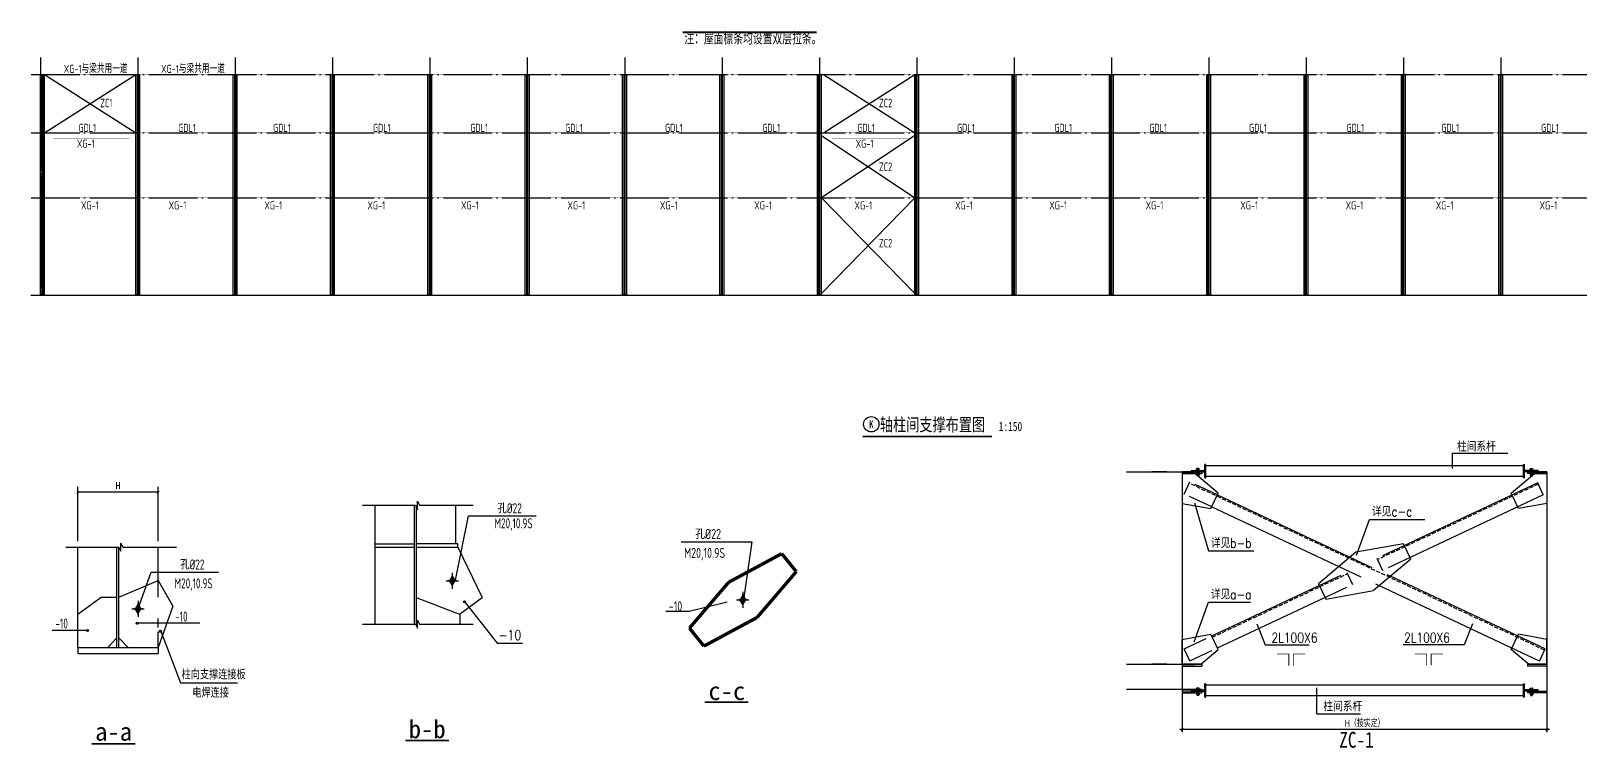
# Model space of a CAD drawing. Extents: x 2303022 to 2899168, y 17226141 to 18257813.
# Drawn here: x 2382530 to 2478061, y 17491305 to 17535481 of the extents above; entities that cross this region are included whole.
import ezdxf
from ezdxf.enums import TextEntityAlignment as Align

# ---------------------------------------------------------------- set-up
doc = ezdxf.new("R2010")
doc.units = 0
doc.header["$LTSCALE"] = 1000
doc.header["$MEASUREMENT"] = 0
for name, pattern in [('DASH', [0.35, 0.25, -0.1]), ('DOTE', [2.42, 2, -0.2, 0.02, -0.2]), ('x1', [2.5, 1.5, -1]), ('X2', [1.25, 0.75, -0.5])]:
    doc.linetypes.add(name, pattern=pattern)
doc.layers.add('1000', color=2, linetype='Continuous', lineweight=35)
doc.layers.add('钢板标注', color=9, linetype='Continuous', lineweight=18)
for name, color, linetype in [('2D_GROUND', 151, 'Continuous'), ('3', 3, 'Continuous'), ('AXIS', 171, 'Continuous'), ('dim', 7, 'Continuous'), ('DIM_SYMB', 165, 'Continuous'), ('DOTE', 1, 'DOTE'), ('LS', 2, 'Continuous'), ('LSX', 2, 'X2'), ('LVTRY', 6, 'Continuous'), ('PUB_TEXT', 7, 'Continuous'), ('RED', 1, 'Continuous'), ('S', 2, 'Continuous'), ('SURFACE', 6, 'Continuous'), ('X1', 2, 'x1'), ('图名', 7, 'Continuous'), ('线条', 44, 'Continuous'), ('钢梁', 4, 'Continuous')]:
    doc.layers.add(name, color=color, linetype=linetype)
doc.styles.add('-宋体', font='', dxfattribs={"width": 0.8})
doc.styles.add('_HZHT', font='txt.shx', dxfattribs={"bigfont": 'HZHT.shx'})
doc.styles.add('_HZTXT', font='txt.shx', dxfattribs={"width": 0.8, "bigfont": 'hztxt.shx'})
doc.styles.add('DIM_FONT', font='SIMPLEX', dxfattribs={"width": 0.7, "bigfont": 'GBCBIG'})
doc.styles.add('TK-LG-B', font='', dxfattribs={"width": 0.75})
doc.styles.add('TSSD_Dimension', font='Tssdeng.shx', dxfattribs={"width": 0.7, "bigfont": 'hztxt.shx'})
doc.styles.add('TSSD_Label', font='tssdeng.shx', dxfattribs={"width": 0.7, "bigfont": 'hztxt.shx'})
doc.styles.add('TSSD_REIN', font='tssdeng.shx', dxfattribs={"width": 0.7, "bigfont": 'tssdchn.shx'})
doc.styles.add('黑体', font='simhei.ttf', dxfattribs={"width": 0.8})
doc.styles.get('-宋体').set_extended_font_data('SimSun')
doc.styles.get('TK-LG-B').set_extended_font_data('SimSun')

# ---------------------------------------------------------------- blocks, each defined once
blk = doc.blocks.new('A$C69047470')
for points in [[(147, 356), (277, 356), (277, 566)], [(277, 146), (147, 356), (277, 356)], [(277, 566), (407, 356), (277, 356)], [(277, 146), (407, 356), (277, 356)]]:
    blk.add_hatch(color=256).paths.add_polyline_path(points)
for p, q in [((277, 713), (277, 0)), ((0, 356), (522, 356)), ((31, 356), (553, 356)), ((36, 356), (517, 356)), ((277, 566), (147, 356)), ((277, 146), (147, 356)), ((277, 678), (277, 83)), ((277, 678), (277, 83)), ((277, 566), (407, 356)), ((277, 146), (407, 356))]:
    blk.add_line(p, q)
blk = doc.blocks.new('_ArchTick')
at = {"color": 0, "linetype": 'ByBlock', "const_width": 0.4}
blk.add_lwpolyline([(-0.5, -0.5), (0.5, 0.5)], dxfattribs=at)
blk = doc.blocks.new('A$C0D9A0BB2')
at = {"layer": '线条'}
blk.add_blockref('A$C69047470', (0, 0), dxfattribs=at)
blk = doc.blocks.new('A$C197D790D')
at = {"layer": 'LS'}
for p, q in [((6, 63), (0, 57)), ((0, 57), (0, 15)), ((6, 9), (0, 15)), ((30, 63), (6, 63)), ((6, 63), (6, 9)), ((30, 49), (6, 49)), ((30, 22), (6, 22)), ((30, 9), (6, 9)), ((30, 72), (30, 0)), ((39, 72), (30, 72)), ((39, 72), (39, 0)), ((99, 72), (99, 0)), ((99, 72), (108, 72)), ((108, 72), (108, 0)), ((108, 63), (108, 9)), ((108, 63), (132, 63)), ((108, 49), (132, 49)), ((108, 22), (132, 22)), ((108, 9), (132, 9)), ((132, 63), (132, 9)), ((132, 63), (139, 57)), ((132, 9), (139, 15)), ((139, 57), (139, 15)), ((139, 51), (157, 51)), ((139, 21), (157, 21)), ((157, 51), (157, 21)), ((39, 0), (30, 0)), ((99, 0), (108, 0))]:
    blk.add_line(p, q, dxfattribs=at)
at = {"layer": 'LSX'}
for p, q in [((30, 51), (139, 51)), ((30, 21), (139, 21))]:
    blk.add_line(p, q, dxfattribs=at)
blk = doc.blocks.new('XG1')
for p, q in [((-909438, -80932), (-909438, -81042)), ((-909438, -80932), (-909438, -81042)), ((-902344, -82333), (-902344, -80736)), ((-902344, -82333), (-899664, -82333))]:
    blk.add_line(p, q)
at = {"layer": 'RED', "color": 4}
for p, q in [((-910104, -80865), (-909253, -80865)), ((-910104, -80932), (-909253, -80932)), ((-909186, -80486), (-909253, -80486)), ((-909253, -81311), (-909253, -80486)), ((-909186, -81311), (-909186, -80486)), ((-889619, -80574), (-909186, -80574)), ((-889619, -80486), (-889552, -80486)), ((-889619, -81311), (-889619, -80486)), ((-889552, -81311), (-889552, -80486)), ((-888701, -80865), (-889552, -80865)), ((-888701, -80932), (-889552, -80932)), ((-888701, -80932), (-888701, -80865)), ((-909253, -81311), (-909186, -81311)), ((-889619, -81223), (-909186, -81223)), ((-889552, -81311), (-889619, -81311))]:
    blk.add_line(p, q, dxfattribs=at)
at = {"layer": '线条', "color": 4}
blk.add_line((-910104, -80865), (-910104, -80932), dxfattribs=at)
at = {"yscale": 3, "zscale": 3}
for p, xscale, rotation in [((-909794, -80746), 3, 270), ((-889011, -80746), -3, 90)]:
    blk.add_blockref('A$C197D790D', p, dxfattribs=dict(at, xscale=xscale, rotation=rotation))
at = {"layer": 'PUB_TEXT', "style": '_HZHT', "width": 0.8}
blk.add_text('柱间系杆', height=600, dxfattribs=at).set_placement((-901950, -82183))

msp = doc.modelspace()

# ---------------------------------------------------------------- hatches: boundary and pattern name
for points in [[(2409314.2, 17500314.9, 1), (2409191.2, 17500314.9, 1)], [(2386071.3, 17498542.2, 1), (2385948.3, 17498542.2, 1)], [(2389139, 17498987.4, 1), (2389016, 17498987.4, 1)], [(2390563.3, 17498493.2, 1), (2390440.3, 17498493.2, 1)]]:
    msp.add_hatch(color=256).paths.add_polyline_path(points)

# ---------------------------------------------------------------- linework, layer by layer
for p, q in [((2470111.3, 17509462.1), (2470111.3, 17508525.6)), ((2470111.3, 17509462.1), (2473546.1, 17509462.1)), ((2450049.7, 17508329.4), (2454691.4, 17508329.4)), ((2453488.3, 17508329.4), (2453488.3, 17493486.2)), ((2453488.3, 17508220.2), (2454691.4, 17508220.2)), ((2454691.4, 17508329.4), (2454691.4, 17508220.2)), ((2454691.4, 17508329.4), (2454691.4, 17508220.2)), ((2474762.1, 17508329.4), (2474762.1, 17508220.2)), ((2474762.1, 17508329.4), (2474762.1, 17508220.2)), ((2474762.1, 17508329.4), (2475965.2, 17508329.4)), ((2475965.2, 17508220.2), (2474762.1, 17508220.2)), ((2475965.2, 17508329.4), (2475965.2, 17493486.2)), ((2403730.2, 17506257.1), (2403730.2, 17498941.3)), ((2406146.2, 17506257.1), (2406146.2, 17498941.3)), ((2406270.1, 17506166.5), (2406270.1, 17498850.7)), ((2408686.1, 17506257.1), (2408686.1, 17503878.1)), ((2454236.2, 17506401.2), (2455097.1, 17503453.9)), ((2408686.1, 17501639.7), (2409487.6, 17505599.1)), ((2409487.6, 17505599.1), (2413670.1, 17505599.1)), ((2464217.1, 17503181.9), (2465026.9, 17505390.5)), ((2465026.9, 17505390.5), (2468433.3, 17505390.5)), ((2385410.7, 17497492.3), (2385410.7, 17503670.2)), ((2387826.8, 17497492.3), (2387826.8, 17503670.2)), ((2387950.7, 17497492.3), (2387950.7, 17503664.1)), ((2390366.7, 17500602.8), (2390366.7, 17503670.2)), ((2403730.2, 17503878.1), (2406146.2, 17503878.1)), ((2403730.2, 17503671.6), (2406146.2, 17503671.6)), ((2408830.1, 17503878.1), (2406270.1, 17503878.1)), ((2406270.1, 17503671.6), (2408830.1, 17503671.6)), ((2408830.1, 17503671.6), (2408830.1, 17503878.1)), ((2408830.1, 17503671.6), (2410338.1, 17500574.1)), ((2422599.2, 17504014.3), (2426961.9, 17504014.3)), ((2455097.1, 17503453.9), (2457905.8, 17503453.9)), ((2387950.7, 17500589.8), (2390366.7, 17501622.3)), ((2389127.7, 17499905.7), (2389929.1, 17502136.4)), ((2390366.7, 17501622.3), (2391264, 17500052.5)), ((2385410.7, 17499557.3), (2386856.2, 17500589.8)), ((2386856.2, 17500589.8), (2387826.8, 17500589.8)), ((2406270.1, 17500574.1), (2408942.8, 17499541.6)), ((2408942.8, 17499541.6), (2410338.1, 17500574.1)), ((2391264, 17500052.5), (2390366.7, 17497492.3)), ((2408954.6, 17499550.4), (2408954.6, 17498941.3)), ((2454223.8, 17497855.6), (2455097.1, 17500286.1)), ((2455097.1, 17500286.1), (2457688.3, 17500286.1)), ((2390366.7, 17498725.2), (2390366.7, 17499276.5)), ((2458087.8, 17498951.7), (2458600.1, 17497653.7)), ((2471365.7, 17498951.7), (2470853.4, 17497653.7)), ((2387826.8, 17498082.5), (2387260.3, 17497492.3)), ((2387950.7, 17498082.5), (2388517.1, 17497492.3)), ((2390366.7, 17497492.3), (2390366.7, 17498465.2)), ((2458600.1, 17497653.7), (2461303.7, 17497653.7)), ((2470853.4, 17497653.7), (2467104.1, 17497653.7)), ((2385410.7, 17497492.3), (2385410.7, 17497120.6)), ((2385410.7, 17497492.3), (2390375.3, 17497492.3)), ((2385410.7, 17497120.6), (2390375.3, 17497120.6)), ((2390375.3, 17497492.3), (2390375.3, 17497120.6)), ((2450049.7, 17496464.3), (2454691.4, 17496464.3)), ((2453488.3, 17496355.1), (2454691.4, 17496355.1)), ((2454691.4, 17496464.3), (2454691.4, 17496355.1)), ((2474762.1, 17496464.3), (2474762.1, 17496355.1)), ((2474762.1, 17496464.3), (2475965.2, 17496464.3)), ((2475965.2, 17496355.1), (2474762.1, 17496355.1)), ((2450049.7, 17494923.2), (2454691.4, 17494923.2)), ((2453488.3, 17494704.9), (2454691.4, 17494704.9)), ((2454691.4, 17494814.1), (2454691.4, 17494704.9)), ((2474762.1, 17494814.1), (2474762.1, 17494704.9)), ((2474762.1, 17494814.1), (2475965.2, 17494814.1)), ((2475965.2, 17494704.9), (2474762.1, 17494704.9))]:
    msp.add_line(p, q)
msp.add_lwpolyline([(2421662.6, 17499730.4), (2423088.3, 17499730.4), (2425427.4, 17500314.6)])
for points, const_width in [([(2459327, 17497091), (2460055, 17497091), (2460055, 17496379)], 50), ([(2461061.2, 17497091), (2460333.2, 17497091), (2460333.2, 17496379)], 50), ([(2467818.1, 17497100.4), (2468546.1, 17497100.4), (2468546.1, 17496388.4)], 50), ([(2469552.3, 17497100.4), (2468824.3, 17497100.4), (2468824.3, 17496388.4)], 50), ([(2424058.9, 17494120.5), (2426751.1, 17494120.5)], 103.2), ([(2405593.6, 17491768.8), (2408285.8, 17491768.8)], 103.2), ([(2386264.9, 17491568.5), (2388957, 17491568.5)], 103.2)]:
    msp.add_lwpolyline(points, dxfattribs=dict(const_width=const_width))
for centre in [(2409252.7, 17500314.9), (2386009.8, 17498542.2), (2389077.5, 17498987.4), (2390501.8, 17498493.2)]:
    msp.add_circle(centre, 61.5)
at = {"layer": '1000', "const_width": 206.5}
for points in [[(2425528.5, 17501516.2), (2428802, 17503279.3)], [(2428802, 17503279.3), (2429696.1, 17502169.9)], [(2423110.4, 17498692), (2425528.5, 17501516.2)], [(2429696.1, 17502169.9), (2427277.9, 17499345.7)], [(2427277.9, 17499345.7), (2424004.5, 17497582.7)], [(2424004.5, 17497582.7), (2423110.4, 17498692)]]:
    msp.add_lwpolyline(points, dxfattribs=at)
at = {"layer": '3'}
for p, q in [((2402959, 17506257.1), (2406228.8, 17506257.1)), ((2406224.8, 17506257.1), (2406348.7, 17506009.3)), ((2406348.7, 17506009.3), (2406348.7, 17506504.9)), ((2406352.7, 17506504.9), (2406476.6, 17506257.1)), ((2406476.6, 17506257.1), (2409779.8, 17506257.1)), ((2384677.9, 17503670.2), (2387947.6, 17503670.2)), ((2387947.6, 17503670.2), (2388071.5, 17503422.4)), ((2388071.5, 17503918), (2388195.4, 17503670.2)), ((2388071.5, 17503422.4), (2388071.5, 17503918)), ((2388195.4, 17503670.2), (2391498.7, 17503670.2)), ((2409294.6, 17500274.1), (2411253.2, 17497773)), ((2385978.8, 17498541.9), (2383838.2, 17498541.9)), ((2392930, 17498989.4), (2389090.4, 17498989.4)), ((2390528.7, 17498501.7), (2391753.7, 17495310.1)), ((2402955.1, 17498941.3), (2406224.8, 17498941.3)), ((2406224.8, 17498941.3), (2406348.7, 17498693.5)), ((2406348.7, 17498693.5), (2406348.7, 17499189.1)), ((2406348.7, 17499189.1), (2406472.6, 17498941.3)), ((2406472.6, 17498941.3), (2409775.9, 17498941.3)), ((2411253.2, 17497773), (2412830.1, 17497773)), ((2391753.7, 17495310.1), (2395255.3, 17495310.1))]:
    msp.add_line(p, q, dxfattribs=at)
at = {"layer": 'AXIS'}
for p, q in [((2385410.7, 17504057.8), (2385410.7, 17507405.7)), ((2390366.7, 17504057.8), (2390366.7, 17507405.7)), ((2390366.7, 17507061.5), (2385410.7, 17507061.5))]:
    msp.add_line(p, q, dxfattribs=at)
at = {"layer": 'dim'}
for p, q in [((2452526.2, 17508329.4), (2451613.8, 17508329.4)), ((2452526.2, 17496464.3), (2451613.8, 17496464.3)), ((2453488.3, 17493486.2), (2453488.3, 17492287.2)), ((2475965.2, 17493486.2), (2475965.2, 17492287.2)), ((2476115.2, 17492437.2), (2453338.3, 17492437.2))]:
    msp.add_line(p, q, dxfattribs=at)
at = {"layer": 'DIM_SYMB', "const_width": 105}
for points in [[(2422697.3, 17535399.6), (2430956.4, 17535399.6)], [(2433796.2, 17510500.9), (2441754.9, 17510500.9)]]:
    msp.add_lwpolyline(points, dxfattribs=at)
at = {"layer": 'DOTE', "ltscale": 1.5}
for p, q in [((2383119.4, 17533839), (2383119.4, 17519209.7)), ((2389119.4, 17533839), (2389119.4, 17519209.7)), ((2395119.4, 17533839), (2395119.4, 17519209.7)), ((2401119.4, 17533839), (2401119.4, 17519209.7)), ((2407119.4, 17533839), (2407119.4, 17519209.7)), ((2413119.4, 17533839), (2413119.4, 17519209.7)), ((2419119.4, 17533839), (2419119.4, 17519209.7)), ((2425119.4, 17533839), (2425119.4, 17519209.7)), ((2431119.4, 17533839), (2431119.4, 17519209.7)), ((2437119.4, 17533839), (2437119.4, 17519209.7)), ((2443119.4, 17533839), (2443119.4, 17519209.7)), ((2449119.4, 17533839), (2449119.4, 17519209.7)), ((2455119.4, 17533839), (2455119.4, 17519209.7)), ((2461119.4, 17533839), (2461119.4, 17519209.7)), ((2467119.4, 17533839), (2467119.4, 17519209.7)), ((2473119.4, 17533839), (2473119.4, 17519209.7)), ((2382534.9, 17532809.7), (2491244.4, 17532809.7)), ((2382534.9, 17529209.7), (2491244.4, 17529209.7)), ((2382534.9, 17525209.7), (2491244.4, 17525209.7))]:
    msp.add_line(p, q, dxfattribs=at)
at = {"layer": 'DOTE'}
for p, q in [((2383119.4, 17533742.3), (2383119.4, 17519209.7)), ((2389119.4, 17533742.3), (2389119.4, 17519209.7)), ((2395119.4, 17533742.3), (2395119.4, 17519209.7)), ((2401119.4, 17533742.3), (2401119.4, 17519209.7)), ((2407119.4, 17533742.3), (2407119.4, 17519209.7)), ((2413119.4, 17533742.3), (2413119.4, 17519209.7)), ((2419119.4, 17533742.3), (2419119.4, 17519209.7)), ((2425119.4, 17533742.3), (2425119.4, 17519209.7)), ((2431119.4, 17533742.3), (2431119.4, 17519209.7)), ((2437119.4, 17533742.3), (2437119.4, 17519209.7)), ((2443119.4, 17533742.3), (2443119.4, 17519209.7)), ((2449119.4, 17533742.3), (2449119.4, 17519209.7)), ((2455119.4, 17533742.3), (2455119.4, 17519209.7)), ((2461119.4, 17533742.3), (2461119.4, 17519209.7)), ((2467119.4, 17533742.3), (2467119.4, 17519209.7)), ((2473119.4, 17533742.3), (2473119.4, 17519209.7))]:
    msp.add_line(p, q, dxfattribs=at)
at = {"layer": 'LVTRY'}
for points in [[(2383369.4, 17532809.7), (2388994.4, 17529209.7)], [(2383369.4, 17529209.7), (2388994.4, 17532809.7)], [(2431369.4, 17532809.7), (2436994.4, 17529209.7)], [(2431369.4, 17529209.7), (2436994.4, 17532809.7)], [(2431244.4, 17529038), (2436994.4, 17525209.7), (2431244.4, 17519305.3)], [(2436994.4, 17529038), (2431244.4, 17525209.7), (2436994.4, 17519305.3)]]:
    msp.add_lwpolyline(points, dxfattribs=at)
at = {"layer": 'PUB_TEXT'}
for p, q in [((2426961.9, 17504014.3), (2426445.2, 17500431)), ((2389929.1, 17502136.4), (2394089.6, 17502136.4))]:
    msp.add_line(p, q, dxfattribs=at)
msp.add_circle((2434321.2, 17511250.5), 472.5, dxfattribs=at)
at = {"layer": 'RED', "color": 4}
for p, q in [((2454025.3, 17508396.9), (2454876.3, 17508396.9)), ((2454025.3, 17508329.4), (2454876.3, 17508329.4)), ((2454943.8, 17508775.6), (2454876.3, 17508775.6)), ((2454876.3, 17507950.6), (2454876.3, 17508775.6)), ((2454943.8, 17507950.6), (2454943.8, 17508775.6)), ((2474509.6, 17508687.9), (2454943.8, 17508687.9)), ((2474509.6, 17508038.4), (2454943.8, 17508038.4)), ((2474509.6, 17508775.6), (2474577.1, 17508775.6)), ((2474509.6, 17507950.6), (2474509.6, 17508775.6)), ((2474577.1, 17507950.6), (2474577.1, 17508775.6)), ((2475428.2, 17508396.9), (2474577.1, 17508396.9)), ((2475428.2, 17508329.4), (2474577.1, 17508329.4)), ((2475428.2, 17508329.4), (2475428.2, 17508396.9)), ((2454876.3, 17507950.6), (2454943.8, 17507950.6)), ((2474577.1, 17507950.6), (2474509.6, 17507950.6))]:
    msp.add_line(p, q, dxfattribs=at)
at = {"layer": 'S'}
for p, q in [((2454630.3, 17508329.4), (2453488.3, 17508329.4)), ((2453488.3, 17508220.2), (2453488.3, 17506371)), ((2454257.1, 17508220.2), (2453488.3, 17508220.2)), ((2455696.4, 17507005.8), (2454257.1, 17508220.2)), ((2473757.1, 17507005.8), (2475196.4, 17508220.2)), ((2475965.2, 17508329.4), (2474823.2, 17508329.4)), ((2475196.4, 17508220.2), (2475965.2, 17508220.2)), ((2475965.2, 17508220.2), (2475965.2, 17506371)), ((2475393, 17507649.8), (2467175.8, 17503790.7)), ((2453488.3, 17506371), (2455250.1, 17506055.4)), ((2455250.1, 17506055.4), (2455696.4, 17507005.8)), ((2455297.9, 17506157.2), (2463127, 17502480.4)), ((2455648.6, 17506904), (2463821, 17503065.9)), ((2475734.9, 17506899), (2467526.5, 17503044)), ((2474203.4, 17506055.4), (2473757.1, 17507005.8)), ((2475965.2, 17506371), (2474203.4, 17506055.4)), ((2464173.3, 17503363.2), (2461879.1, 17501427.5)), ((2467128, 17503892.5), (2464173.3, 17503363.2)), ((2467574.4, 17502942.2), (2467128, 17503892.5)), ((2467574.4, 17502942.2), (2465280.2, 17501006.4)), ((2461879.1, 17501427.5), (2462325.5, 17500477.1)), ((2475853.9, 17497414.8), (2466326.5, 17501889.2)), ((2455297.9, 17498212.4), (2461927, 17501325.6)), ((2455648.6, 17497465.7), (2462277.6, 17500578.9)), ((2462325.5, 17500477.1), (2465280.2, 17501006.4)), ((2475511.9, 17496664), (2465632.5, 17501303.7)), ((2453488.3, 17497998.6), (2455250.1, 17498314.2)), ((2453488.3, 17496464.3), (2453488.3, 17497998.6)), ((2455696.4, 17497363.8), (2455250.1, 17498314.2)), ((2473757.1, 17497363.8), (2474203.4, 17498314.2)), ((2475965.2, 17497998.6), (2474203.4, 17498314.2)), ((2475965.2, 17496464.3), (2475965.2, 17497998.6)), ((2454630.3, 17496464.3), (2455696.4, 17497363.8)), ((2474823.2, 17496464.3), (2473757.1, 17497363.8)), ((2454630.3, 17496464.3), (2453488.3, 17496464.3)), ((2454257.4, 17496355.1), (2453488.3, 17496355.1)), ((2475965.2, 17496464.3), (2474823.2, 17496464.3)), ((2475965.2, 17496355.1), (2475196.1, 17496355.1)), ((2454630.3, 17494814.1), (2453488.3, 17494814.1)), ((2454257.4, 17494704.9), (2453488.3, 17494704.9))]:
    msp.add_line(p, q, dxfattribs=at)
at = {"layer": 'S', "linetype": 'DASH'}
for p, q in [((2475431.2, 17507568.3), (2467214.1, 17503709.3)), ((2455336.1, 17498130.9), (2461965.2, 17501244.2))]:
    msp.add_line(p, q, dxfattribs=at)
at = {"layer": 'SURFACE'}
msp.add_line((2382529.6, 17519209.7), (2491244.4, 17519209.7), dxfattribs=at)
at = {"layer": 'SURFACE', "color": 3, "const_width": 25}
for points in [[(2383119.4, 17532809.7), (2491244.4, 17532809.7)], [(2383119.4, 17529209.7), (2491244.4, 17529209.7)], [(2383892.5, 17528850.8), (2388567.9, 17528850.8)], [(2431892.5, 17528850.8), (2436567.9, 17528850.8)], [(2383119.4, 17525209.7), (2491244.4, 17525209.7)]]:
    msp.add_lwpolyline(points, dxfattribs=at)
at = {"layer": 'X1'}
for p, q in [((2453600.8, 17506954.3), (2453951.5, 17507701)), ((2455648.6, 17506904), (2453951.5, 17507701)), ((2475734.9, 17506899), (2475393, 17507649.8)), ((2455297.9, 17506157.2), (2453600.8, 17506954.3)), ((2467175.8, 17503790.7), (2465478.7, 17502993.7)), ((2463127, 17502480.4), (2465632.5, 17501303.7)), ((2463821, 17503065.9), (2466326.5, 17501889.2)), ((2465478.7, 17502993.7), (2465829.4, 17502247)), ((2467526.5, 17503044), (2465829.4, 17502247)), ((2461927, 17501325.6), (2463624.1, 17502122.7)), ((2462277.6, 17500578.9), (2463974.8, 17501375.9)), ((2463624.1, 17502122.7), (2463974.8, 17501375.9)), ((2453600.8, 17497415.4), (2455297.9, 17498212.4)), ((2453951.5, 17496668.6), (2453600.8, 17497415.4)), ((2453951.5, 17496668.6), (2455648.6, 17497465.7)), ((2475511.9, 17496664), (2475853.9, 17497414.8))]:
    msp.add_line(p, q, dxfattribs=at)
at = {"layer": 'X1', "linetype": 'DASH'}
for p, q in [((2475815.6, 17497333.3), (2453913.2, 17507619.5)), ((2467214.1, 17503709.3), (2465517, 17502912.2)), ((2461965.2, 17501244.2), (2463662.3, 17502041.2))]:
    msp.add_line(p, q, dxfattribs=at)
at = {"layer": '线条'}
for p, q in [((2454025.3, 17508396.9), (2454025.3, 17508329.4)), ((2408765.2, 17501606.6), (2408223.7, 17501606.6)), ((2408307.6, 17501606.6), (2408765.2, 17501606.6)), ((2408489.3, 17501788.3), (2408489.3, 17501334.8)), ((2426674, 17500431), (2426132.5, 17500431)), ((2426216.3, 17500431), (2426674, 17500431)), ((2426398.1, 17500159.2), (2426398.1, 17500768.9)), ((2426398.1, 17500612.7), (2426398.1, 17500159.2)), ((2389403.6, 17499872.7), (2388862.1, 17499872.7)), ((2388946, 17499872.7), (2389403.6, 17499872.7)), ((2389127.7, 17499494.6), (2389127.7, 17500231.9)), ((2389127.7, 17500054.4), (2389127.7, 17499494.6))]:
    msp.add_line(p, q, dxfattribs=at)
at = {"layer": '钢梁'}
for p, q in [((2383119.4, 17519209.7), (2383119.4, 17532809.7)), ((2383119.4, 17532809.7), (2383369.4, 17532809.7)), ((2383214.4, 17519209.7), (2383214.4, 17532809.7)), ((2383274.4, 17519209.7), (2383274.4, 17532809.7)), ((2383369.4, 17519209.7), (2383369.4, 17532809.7)), ((2388994.4, 17519209.7), (2388994.4, 17532809.7)), ((2388994.4, 17532809.7), (2389244.4, 17532809.7)), ((2389089.4, 17519209.7), (2389089.4, 17532809.7)), ((2389149.4, 17519209.7), (2389149.4, 17532809.7)), ((2389244.4, 17519209.7), (2389244.4, 17532809.7)), ((2394994.4, 17519209.7), (2394994.4, 17532809.7)), ((2394994.4, 17532809.7), (2395244.4, 17532809.7)), ((2395089.4, 17519209.7), (2395089.4, 17532809.7)), ((2395149.4, 17519209.7), (2395149.4, 17532809.7)), ((2395244.4, 17519209.7), (2395244.4, 17532809.7)), ((2400994.4, 17519209.7), (2400994.4, 17532809.7)), ((2400994.4, 17532809.7), (2401244.4, 17532809.7)), ((2401089.4, 17519209.7), (2401089.4, 17532809.7)), ((2401149.4, 17519209.7), (2401149.4, 17532809.7)), ((2401244.4, 17519209.7), (2401244.4, 17532809.7)), ((2406994.4, 17519209.7), (2406994.4, 17532809.7)), ((2406994.4, 17532809.7), (2407244.4, 17532809.7)), ((2407089.4, 17519209.7), (2407089.4, 17532809.7)), ((2407149.4, 17519209.7), (2407149.4, 17532809.7)), ((2407244.4, 17519209.7), (2407244.4, 17532809.7)), ((2412994.4, 17519209.7), (2412994.4, 17532809.7)), ((2412994.4, 17532809.7), (2413244.4, 17532809.7)), ((2413089.4, 17519209.7), (2413089.4, 17532809.7)), ((2413149.4, 17519209.7), (2413149.4, 17532809.7)), ((2413244.4, 17519209.7), (2413244.4, 17532809.7)), ((2418994.4, 17519209.7), (2418994.4, 17532809.7)), ((2418994.4, 17532809.7), (2419244.4, 17532809.7)), ((2419089.4, 17519209.7), (2419089.4, 17532809.7)), ((2419149.4, 17519209.7), (2419149.4, 17532809.7)), ((2419244.4, 17519209.7), (2419244.4, 17532809.7)), ((2424994.4, 17519209.7), (2424994.4, 17532809.7)), ((2424994.4, 17532809.7), (2425244.4, 17532809.7)), ((2425089.4, 17519209.7), (2425089.4, 17532809.7)), ((2425149.4, 17519209.7), (2425149.4, 17532809.7)), ((2425244.4, 17519209.7), (2425244.4, 17532809.7)), ((2430994.4, 17519209.7), (2430994.4, 17532809.7)), ((2430994.4, 17532809.7), (2431244.4, 17532809.7)), ((2431089.4, 17519209.7), (2431089.4, 17532809.7)), ((2431149.4, 17519209.7), (2431149.4, 17532809.7)), ((2431244.4, 17519209.7), (2431244.4, 17532809.7)), ((2436994.4, 17519209.7), (2436994.4, 17532809.7)), ((2436994.4, 17532809.7), (2437244.4, 17532809.7)), ((2437089.4, 17519209.7), (2437089.4, 17532809.7)), ((2437149.4, 17519209.7), (2437149.4, 17532809.7)), ((2437244.4, 17519209.7), (2437244.4, 17532809.7)), ((2442994.4, 17519209.7), (2442994.4, 17532809.7)), ((2442994.4, 17532809.7), (2443244.4, 17532809.7)), ((2443089.4, 17519209.7), (2443089.4, 17532809.7)), ((2443149.4, 17519209.7), (2443149.4, 17532809.7)), ((2443244.4, 17519209.7), (2443244.4, 17532809.7)), ((2448994.4, 17519209.7), (2448994.4, 17532809.7)), ((2448994.4, 17532809.7), (2449244.4, 17532809.7)), ((2449089.4, 17519209.7), (2449089.4, 17532809.7)), ((2449149.4, 17519209.7), (2449149.4, 17532809.7)), ((2449244.4, 17519209.7), (2449244.4, 17532809.7)), ((2454994.4, 17519209.7), (2454994.4, 17532809.7)), ((2454994.4, 17532809.7), (2455244.4, 17532809.7)), ((2455089.4, 17519209.7), (2455089.4, 17532809.7)), ((2455149.4, 17519209.7), (2455149.4, 17532809.7)), ((2455244.4, 17519209.7), (2455244.4, 17532809.7)), ((2460994.4, 17519209.7), (2460994.4, 17532809.7)), ((2460994.4, 17532809.7), (2461244.4, 17532809.7)), ((2461089.4, 17519209.7), (2461089.4, 17532809.7)), ((2461149.4, 17519209.7), (2461149.4, 17532809.7)), ((2461244.4, 17519209.7), (2461244.4, 17532809.7)), ((2466994.4, 17519209.7), (2466994.4, 17532809.7)), ((2466994.4, 17532809.7), (2467244.4, 17532809.7)), ((2467089.4, 17519209.7), (2467089.4, 17532809.7)), ((2467149.4, 17519209.7), (2467149.4, 17532809.7)), ((2467244.4, 17519209.7), (2467244.4, 17532809.7)), ((2472994.4, 17519209.7), (2472994.4, 17532809.7)), ((2472994.4, 17532809.7), (2473244.4, 17532809.7)), ((2473089.4, 17519209.7), (2473089.4, 17532809.7)), ((2473149.4, 17519209.7), (2473149.4, 17532809.7)), ((2473244.4, 17519209.7), (2473244.4, 17532809.7)), ((2389244.4, 17519209.7), (2388994.4, 17519209.7)), ((2389244.4, 17519209.7), (2388994.4, 17519209.7)), ((2395244.4, 17519209.7), (2394994.4, 17519209.7)), ((2395244.4, 17519209.7), (2394994.4, 17519209.7)), ((2401244.4, 17519209.7), (2400994.4, 17519209.7)), ((2401244.4, 17519209.7), (2400994.4, 17519209.7)), ((2407244.4, 17519209.7), (2406994.4, 17519209.7)), ((2407244.4, 17519209.7), (2406994.4, 17519209.7)), ((2413244.4, 17519209.7), (2412994.4, 17519209.7)), ((2413244.4, 17519209.7), (2412994.4, 17519209.7)), ((2419244.4, 17519209.7), (2418994.4, 17519209.7)), ((2419244.4, 17519209.7), (2418994.4, 17519209.7)), ((2425244.4, 17519209.7), (2424994.4, 17519209.7)), ((2425244.4, 17519209.7), (2424994.4, 17519209.7)), ((2431244.4, 17519209.7), (2430994.4, 17519209.7)), ((2431244.4, 17519209.7), (2430994.4, 17519209.7)), ((2437244.4, 17519209.7), (2436994.4, 17519209.7)), ((2437244.4, 17519209.7), (2436994.4, 17519209.7)), ((2443244.4, 17519209.7), (2442994.4, 17519209.7)), ((2443244.4, 17519209.7), (2442994.4, 17519209.7)), ((2449244.4, 17519209.7), (2448994.4, 17519209.7)), ((2449244.4, 17519209.7), (2448994.4, 17519209.7)), ((2455244.4, 17519209.7), (2454994.4, 17519209.7)), ((2455244.4, 17519209.7), (2454994.4, 17519209.7)), ((2461244.4, 17519209.7), (2460994.4, 17519209.7)), ((2461244.4, 17519209.7), (2460994.4, 17519209.7)), ((2467244.4, 17519209.7), (2466994.4, 17519209.7)), ((2467244.4, 17519209.7), (2466994.4, 17519209.7)), ((2473244.4, 17519209.7), (2472994.4, 17519209.7)), ((2473244.4, 17519209.7), (2472994.4, 17519209.7))]:
    msp.add_line(p, q, dxfattribs=at)

# ---------------------------------------------------------------- block references
at = {"yscale": 2.999924998730421, "zscale": 2.999925000061921}
for p, xscale, rotation in [((2454335.9, 17508516.3), 2.999924998730421, 270), ((2475117.6, 17508516.3), -2.999924998730421, 90)]:
    msp.add_blockref('A$C197D790D', p, dxfattribs=dict(at, xscale=xscale, rotation=rotation))
at = {"layer": '2D_GROUND', "color": 4, "xscale": 0.999974999576807, "yscale": 0.999974999576807, "zscale": 0.9999750000206404}
msp.add_blockref('XG1', (3364106.6, 17575744.5), dxfattribs=at)
at = {"layer": 'AXIS', "xscale": 137.6655750270002, "yscale": 137.6655750349164, "zscale": 137.665575, "rotation": 180}
msp.add_blockref('_ArchTick', (2385410.7, 17507061.5), dxfattribs=at)
at = {"layer": 'AXIS', "xscale": 137.6655750270002, "yscale": 137.6655750349164, "zscale": 137.665575}
msp.add_blockref('_ArchTick', (2390366.7, 17507061.5), dxfattribs=at)
at = {"layer": 'dim', "xscale": 149.9962500035763, "yscale": 149.9962500035763, "zscale": 149.9962500030961, "rotation": 180}
msp.add_blockref('_ArchTick', (2453488.3, 17492437.2), dxfattribs=at)
at = {"layer": 'dim', "xscale": 149.9962500035763, "yscale": 149.9962500035763, "zscale": 149.9962500030961}
msp.add_blockref('_ArchTick', (2475965.2, 17492437.2), dxfattribs=at)
at = {"layer": '线条', "xscale": 1.376655750442296, "yscale": 1.376655749976635, "zscale": 1.37665575}
for name, p in [('A$C69047470', (2408110.9, 17501116.6)), ('A$C0D9A0BB2', (2426019.6, 17499941)), ('A$C69047470', (2388746.7, 17499382.7))]:
    msp.add_blockref(name, p, dxfattribs=at)

# ---------------------------------------------------------------- texts
at = {"layer": 'AXIS', "color": 7, "insert": (2387888.7, 17507474.5), "char_height": 413, "attachment_point": 5, "style": 'DIM_FONT'}
msp.add_mtext('\\A1;H', dxfattribs=at)
at = {"layer": 'dim', "color": 7, "insert": (2464726.7, 17492812.2), "char_height": 449.99, "attachment_point": 5, "style": 'TSSD_Dimension'}
msp.add_mtext('\\A1;H（按实定）', dxfattribs=at)
at = {"layer": 'PUB_TEXT', "color": 7, "style": 'TSSD_REIN', "width": 0.7}
msp.add_text('注：屋面檩条均设置双层拉条。', height=750, dxfattribs=at).set_placement((2422796.1, 17534422.1), align=Align.BOTTOM_LEFT)
at = {"layer": 'PUB_TEXT'}
for s, height, style, width, p in [('XG-1与梁共用一道', 500, 'TSSD_Dimension', 0.7, (2384550.2, 17532896.4)), ('XG-1与梁共用一道', 500, 'TSSD_Dimension', 0.7, (2390550.2, 17532896.4)), ('ZC1', 525, 'TSSD_Dimension', 0.7, (2386792.1, 17530781.8)), ('ZC2', 525, 'TSSD_Dimension', 0.7, (2434792.1, 17530781.8)), ('GDL1', 500, 'TSSD_Dimension', 0.7, (2385453.9, 17529262.7)), ('GDL1', 500, 'TSSD_Dimension', 0.7, (2391604, 17529262.7)), ('GDL1', 500, 'TSSD_Dimension', 0.7, (2397453.9, 17529262.7)), ('GDL1', 500, 'TSSD_Dimension', 0.7, (2403604, 17529262.7)), ('GDL1', 500, 'TSSD_Dimension', 0.7, (2409604, 17529262.7)), ('GDL1', 500, 'TSSD_Dimension', 0.7, (2415453.9, 17529262.7)), ('GDL1', 500, 'TSSD_Dimension', 0.7, (2421604, 17529262.7)), ('GDL1', 500, 'TSSD_Dimension', 0.7, (2427604, 17529262.7)), ('GDL1', 500, 'TSSD_Dimension', 0.7, (2433453.9, 17529262.7)), ('GDL1', 500, 'TSSD_Dimension', 0.7, (2439604, 17529262.7)), ('GDL1', 500, 'TSSD_Dimension', 0.7, (2445604, 17529262.7)), ('GDL1', 500, 'TSSD_Dimension', 0.7, (2451453.9, 17529262.7)), ('GDL1', 500, 'TSSD_Dimension', 0.7, (2457604, 17529262.7)), ('GDL1', 500, 'TSSD_Dimension', 0.7, (2463604, 17529262.7)), ('GDL1', 500, 'TSSD_Dimension', 0.7, (2469453.9, 17529262.7)), ('GDL1', 500, 'TSSD_Dimension', 0.7, (2475604, 17529262.7)), ('XG-1', 500, 'TSSD_Dimension', 0.7, (2385356.7, 17528288.5)), ('XG-1', 500, 'TSSD_Dimension', 0.7, (2433356.7, 17528288.5)), ('ZC2', 525, 'TSSD_Dimension', 0.7, (2434792.1, 17526855.9)), ('XG-1', 500, 'TSSD_Dimension', 0.7, (2385611.9, 17524486.9)), ('XG-1', 500, 'TSSD_Dimension', 0.7, (2391011.5, 17524486.9)), ('XG-1', 500, 'TSSD_Dimension', 0.7, (2396914.7, 17524486.9)), ('XG-1', 500, 'TSSD_Dimension', 0.7, (2403264.8, 17524486.9)), ('XG-1', 500, 'TSSD_Dimension', 0.7, (2409032.3, 17524486.9)), ('XG-1', 500, 'TSSD_Dimension', 0.7, (2415592.5, 17524486.9)), ('XG-1', 500, 'TSSD_Dimension', 0.7, (2421292.1, 17524486.9)), ('XG-1', 500, 'TSSD_Dimension', 0.7, (2427103.3, 17524486.9)), ('XG-1', 500, 'TSSD_Dimension', 0.7, (2433283.5, 17524486.9)), ('XG-1', 500, 'TSSD_Dimension', 0.7, (2439484.1, 17524486.9)), ('XG-1', 500, 'TSSD_Dimension', 0.7, (2445288.6, 17524486.9)), ('XG-1', 500, 'TSSD_Dimension', 0.7, (2451226.7, 17524486.9)), ('XG-1', 500, 'TSSD_Dimension', 0.7, (2457061.8, 17524486.9)), ('XG-1', 500, 'TSSD_Dimension', 0.7, (2463550, 17524486.9)), ('XG-1', 500, 'TSSD_Dimension', 0.7, (2469110.1, 17524486.9)), ('XG-1', 500, 'TSSD_Dimension', 0.7, (2475506.6, 17524486.9)), ('ZC2', 525, 'TSSD_Dimension', 0.7, (2434792.1, 17522146.8)), ('轴柱间支撑布置图', 793.04, 'TK-LG-B', 0.75, (2434846.2, 17510830.5)), ('1:150', 566.46, 'TK-LG-B', 0.75, (2442174.9, 17510830.5)), ('柱间系杆', 599.99, '_HZHT', 0.8, (2470414.5, 17509571.7)), ('孔%%C22', 619.5, 'TSSD_REIN', 0.7, (2411290, 17505765.1)), ('详见c-c', 599.99, '_HZHT', 0.8, (2465173.7, 17505571.4)), ('M20,10.9S', 619.5, 'TSSD_REIN', 0.7, (2411093.5, 17504838.4)), ('详见b-b', 599.99, '_HZHT', 0.8, (2455243.8, 17503634.7)), ('孔%%c22', 619.5, 'TSSD_REIN', 0.7, (2391731.5, 17502302.4)), ('M20,10.9S', 619.5, 'TSSD_REIN', 0.7, (2391375.4, 17501136.9)), ('详见a-a', 599.99, '_HZHT', 0.8, (2455243.8, 17500466.9)), ('-10', 619.5, 'TSSD_REIN', 0.7, (2391410.2, 17499088.9)), ('-10', 619.5, 'TSSD_REIN', 0.7, (2384032.9, 17498663.3)), ('-10', 619.5, '_HZTXT', 0.8, (2411347.1, 17497954.9)), ('2L100X6', 599.99, '_HZHT', 0.8, (2458993.4, 17497804)), ('2L100X6', 599.99, '_HZHT', 0.8, (2467164.5, 17497804)), ('柱向支撑连接板', 619.5, 'TSSD_REIN', 0.7, (2391813.6, 17495530.9)), ('电焊连接', 619.5, 'TSSD_REIN', 0.7, (2392472.9, 17494406.5))]:
    msp.add_text(s, height=height, dxfattribs=dict(at, style=style, width=width)).set_placement(p)
at = {"layer": 'PUB_TEXT', "style": 'TK-LG-B', "width": 1.046784}
msp.add_text('K', height=494.4, dxfattribs=at).set_placement((2434182.4, 17511003.3), (2434460, 17511003.3), align=Align.FIT)
at = {"layer": 'PUB_TEXT', "style": '-宋体'}
for s, p in [('c-c', (2424278.1, 17494258.8)), ('b-b', (2405812.8, 17491907.2)), ('a-a', (2386484.1, 17491754.4))]:
    msp.add_text(s, height=1115.09, dxfattribs=at).set_placement(p)
at = {"layer": '图名', "style": '黑体', "width": 0.8}
msp.add_text('ZC-1', height=974.98, dxfattribs=at).set_placement((2463160.1, 17491320.6))
at = {"layer": '钢板标注', "color": 7, "style": 'TSSD_Label', "width": 0.75}
for s, p in [('孔%%c22', (2423466.9, 17504180.3)), ('M20,10.9S', (2422785.9, 17503014.7)), ('-10', (2421840, 17499730.4))]:
    msp.add_text(s, height=619.5, dxfattribs=at).set_placement(p)

doc.saveas('drawing.dxf')
